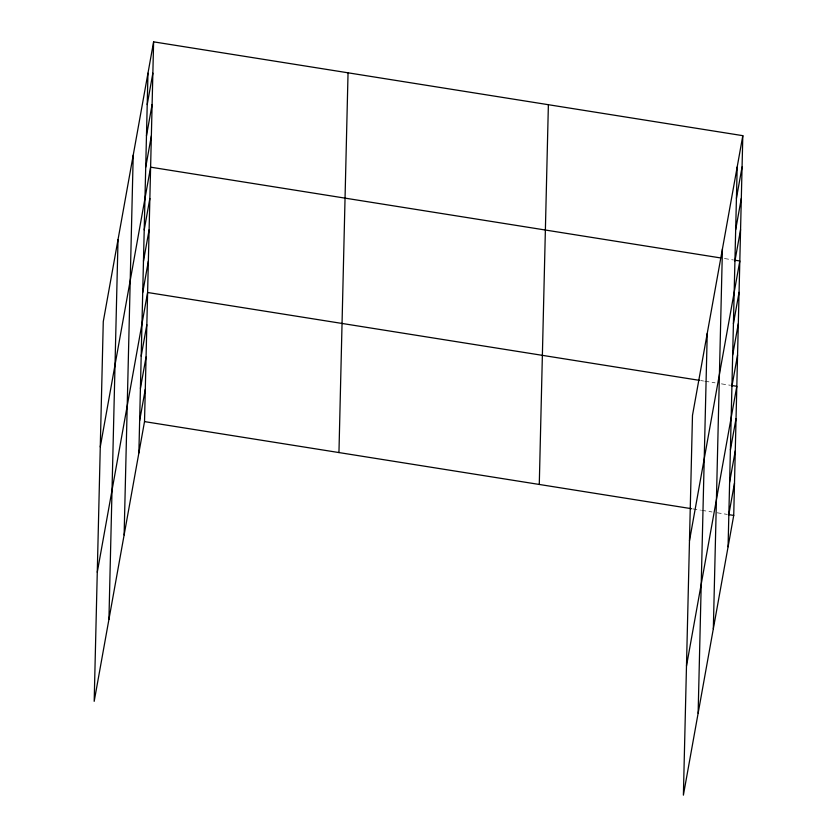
<?xml version="1.0" encoding="UTF-8"?>
<svg xmlns="http://www.w3.org/2000/svg" width="837" height="837" viewBox="0 0 837 837"><rect width="100%" height="100%" fill="white"/><g stroke="black" fill="none" stroke-linecap="round" stroke-linejoin="round"><path stroke-width="0.63" stroke-dasharray="4.18 3.14" d="M724.465 258.539L733.421 259.972M700.998 380.605L703.551 381.013M704.838 381.212L715.07 382.844M721.463 383.859L730.419 385.282M692.785 508.906L700.464 510.131M701.741 510.329L711.973 511.962M717.089 512.778L727.322 514.399"/><path stroke-width="1.26" d="M108.925 619.37L118.027 239.612M124.127 534.927L133.219 155.169M138.869 452.963L147.971 73.206M153.61 41.85L103.275 321.575L94.183 701.333L144.519 421.607L153.61 41.85L742.817 135.667L733.725 515.425L683.39 795.15L692.481 415.393L742.817 135.667M338.954 452.566L348.046 72.809M539.279 484.466L548.381 104.709M698.131 713.187L707.234 333.429M713.333 628.744L722.425 248.987M728.075 546.781L737.177 167.023M147.218 104.541L152.857 73.175M146.465 135.866L152.114 104.51M145.722 167.201L151.361 135.835M100.273 446.895L150.608 167.17L720.626 257.932M144.215 229.861L149.854 198.495M143.462 261.186L149.112 229.83M142.719 292.521L148.358 261.154M97.28 572.215L147.605 292.49L699.722 380.396M141.191 356.123L146.831 324.766M140.417 388.41L146.056 357.043M139.643 420.687L145.282 389.331M736.424 198.359L742.063 166.992M735.671 229.683L741.32 198.327M734.928 261.018L740.567 229.652M689.489 540.712L739.814 260.987L734.698 260.171M733.421 323.678L739.061 292.312M732.668 355.003L738.318 323.647M731.925 386.328L737.564 354.972M686.486 666.032L736.811 386.307L731.695 385.491M730.398 449.94L736.037 418.584M729.623 482.217L735.263 450.861M728.849 514.504L734.488 483.137M144.519 421.607L691.508 508.697M728.608 514.609L733.725 515.425"/></g></svg>
